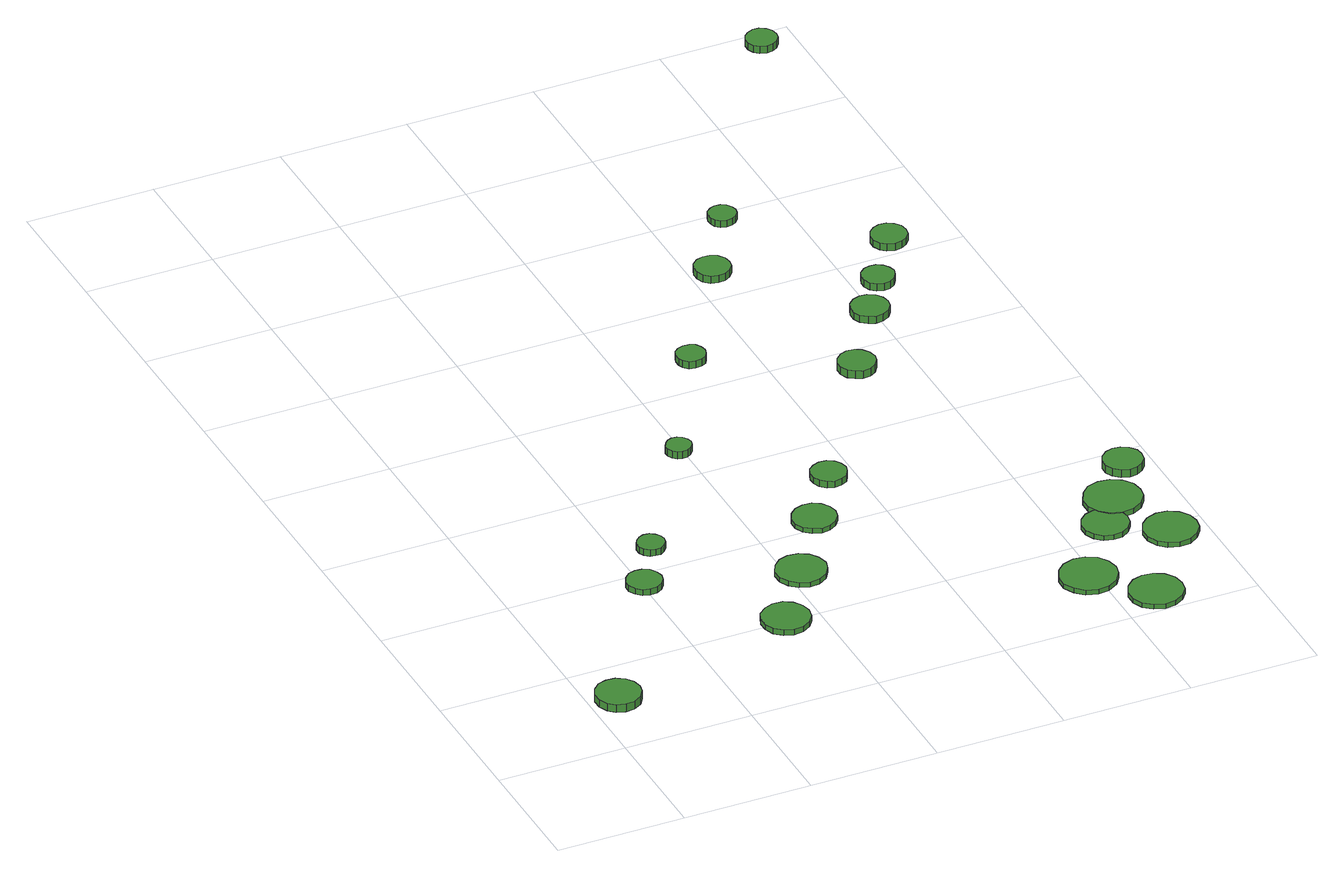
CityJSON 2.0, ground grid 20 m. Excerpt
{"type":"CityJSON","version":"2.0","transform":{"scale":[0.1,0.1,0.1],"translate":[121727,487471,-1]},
"CityObjects":{
"tree1":{"type":"SolitaryVegetationObject","attributes":{"function":"something"},"geometry":[{"type":"MultiSurface","lod":"1","boundaries":[[[0,1,2,3,4,5,6,7,8,9,10,11,12,13,14]],[[15,16,17,18,19,20,21,22,23,24,25,26,27,28,29]],[[0,29,28,1]],[[1,28,27,2]],[[2,27,26,3]],[[3,26,25,4]],[[4,25,24,5]],[[5,24,23,6]],[[6,23,22,7]],[[7,22,21,8]],[[8,21,20,9]],[[9,20,19,10]],[[10,19,18,11]],[[11,18,17,12]],[[12,17,16,13]],[[13,16,15,14]],[[14,15,29,0]]]}]},
"tree2":{"type":"SolitaryVegetationObject","attributes":{"function":"something"},"geometry":[{"type":"MultiSurface","lod":"1","boundaries":[[[30,31,32,33,34,35,36,37,38,39,40,41,42,43,44]],[[45,46,47,48,49,50,51,52,53,54,55,56,57,58,59]],[[30,59,58,31]],[[31,58,57,32]],[[32,57,56,33]],[[33,56,55,34]],[[34,55,54,35]],[[35,54,53,36]],[[36,53,52,37]],[[37,52,51,38]],[[38,51,50,39]],[[39,50,49,40]],[[40,49,48,41]],[[41,48,47,42]],[[42,47,46,43]],[[43,46,45,44]],[[44,45,59,30]]]}]},
"tree3":{"type":"SolitaryVegetationObject","attributes":{"function":"something"},"geometry":[{"type":"MultiSurface","lod":"1","boundaries":[[[60,61,62,63,64,65,66,67,68,69,70,71,72,73,74]],[[75,76,77,78,79,80,81,82,83,84,85,86,87,88,89]],[[60,89,88,61]],[[61,88,87,62]],[[62,87,86,63]],[[63,86,85,64]],[[64,85,84,65]],[[65,84,83,66]],[[66,83,82,67]],[[67,82,81,68]],[[68,81,80,69]],[[69,80,79,70]],[[70,79,78,71]],[[71,78,77,72]],[[72,77,76,73]],[[73,76,75,74]],[[74,75,89,60]]]}]},
"tree4":{"type":"SolitaryVegetationObject","attributes":{"function":"something"},"geometry":[{"type":"MultiSurface","lod":"1","boundaries":[[[90,91,92,93,94,95,96,97,98,99,100,101,102,103,104]],[[105,106,107,108,109,110,111,112,113,114,115,116,117,118,119]],[[90,119,118,91]],[[91,118,117,92]],[[92,117,116,93]],[[93,116,115,94]],[[94,115,114,95]],[[95,114,113,96]],[[96,113,112,97]],[[97,112,111,98]],[[98,111,110,99]],[[99,110,109,100]],[[100,109,108,101]],[[101,108,107,102]],[[102,107,106,103]],[[103,106,105,104]],[[104,105,119,90]]]}]},
"tree5":{"type":"SolitaryVegetationObject","attributes":{"function":"something"},"geometry":[{"type":"MultiSurface","lod":"1","boundaries":[[[120,121,122,123,124,125,126,127,128,129,130,131,132,133,134]],[[135,136,137,138,139,140,141,142,143,144,145,146,147,148,149]],[[120,149,148,121]],[[121,148,147,122]],[[122,147,146,123]],[[123,146,145,124]],[[124,145,144,125]],[[125,144,143,126]],[[126,143,142,127]],[[127,142,141,128]],[[128,141,140,129]],[[129,140,139,130]],[[130,139,138,131]],[[131,138,137,132]],[[132,137,136,133]],[[133,136,135,134]],[[134,135,149,120]]]}]},
"tree6":{"type":"SolitaryVegetationObject","attributes":{"function":"something"},"geometry":[{"type":"MultiSurface","lod":"1","boundaries":[[[150,151,152,153,154,155,156,157,158,159,160,161,162,163,164]],[[165,166,167,168,169,170,171,172,173,174,175,176,177,178,179]],[[150,179,178,151]],[[151,178,177,152]],[[152,177,176,153]],[[153,176,175,154]],[[154,175,174,155]],[[155,174,173,156]],[[156,173,172,157]],[[157,172,171,158]],[[158,171,170,159]],[[159,170,169,160]],[[160,169,168,161]],[[161,168,167,162]],[[162,167,166,163]],[[163,166,165,164]],[[164,165,179,150]]]}]},
"tree7":{"type":"SolitaryVegetationObject","attributes":{"function":"something"},"geometry":[{"type":"MultiSurface","lod":"1","boundaries":[[[180,181,182,183,184,185,186,187,188,189,190,191,192,193,194]],[[195,196,197,198,199,200,201,202,203,204,205,206,207,208,209]],[[180,209,208,181]],[[181,208,207,182]],[[182,207,206,183]],[[183,206,205,184]],[[184,205,204,185]],[[185,204,203,186]],[[186,203,202,187]],[[187,202,201,188]],[[188,201,200,189]],[[189,200,199,190]],[[190,199,198,191]],[[191,198,197,192]],[[192,197,196,193]],[[193,196,195,194]],[[194,195,209,180]]]}]},
"tree8":{"type":"SolitaryVegetationObject","attributes":{"function":"something"},"geometry":[{"type":"MultiSurface","lod":"1","boundaries":[[[210,211,212,213,214,215,216,217,218,219,220,221,222,223,224]],[[225,226,227,228,229,230,231,232,233,234,235,236,237,238,239]],[[210,239,238,211]],[[211,238,237,212]],[[212,237,236,213]],[[213,236,235,214]],[[214,235,234,215]],[[215,234,233,216]],[[216,233,232,217]],[[217,232,231,218]],[[218,231,230,219]],[[219,230,229,220]],[[220,229,228,221]],[[221,228,227,222]],[[222,227,226,223]],[[223,226,225,224]],[[224,225,239,210]]]}]},
"tree9":{"type":"SolitaryVegetationObject","attributes":{"function":"something"},"geometry":[{"type":"MultiSurface","lod":"1","boundaries":[[[240,241,242,243,244,245,246,247,248,249,250,251,252,253,254]],[[255,256,257,258,259,260,261,262,263,264,265,266,267,268,269]],[[240,269,268,241]],[[241,268,267,242]],[[242,267,266,243]],[[243,266,265,244]],[[244,265,264,245]],[[245,264,263,246]],[[246,263,262,247]],[[247,262,261,248]],[[248,261,260,249]],[[249,260,259,250]],[[250,259,258,251]],[[251,258,257,252]],[[252,257,256,253]],[[253,256,255,254]],[[254,255,269,240]]]}]},
"tree10":{"type":"SolitaryVegetationObject","attributes":{"function":"something"},"geometry":[{"type":"MultiSurface","lod":"1","boundaries":[[[270,271,272,273,274,275,276,277,278,279,280,281,282,283,284]],[[285,286,287,288,289,290,291,292,293,294,295,296,297,298,299]],[[270,299,298,271]],[[271,298,297,272]],[[272,297,296,273]],[[273,296,295,274]],[[274,295,294,275]],[[275,294,293,276]],[[276,293,292,277]],[[277,292,291,278]],[[278,291,290,279]],[[279,290,289,280]],[[280,289,288,281]],[[281,288,287,282]],[[282,287,286,283]],[[283,286,285,284]],[[284,285,299,270]]]}]},
"tree11":{"type":"SolitaryVegetationObject","attributes":{"function":"something"},"geometry":[{"type":"MultiSurface","lod":"1","boundaries":[[[300,301,302,303,304,305,306,307,308,309,310,311,312,313,314]],[[315,316,317,318,319,320,321,322,323,324,325,326,327,328,329]],[[300,329,328,301]],[[301,328,327,302]],[[302,327,326,303]],[[303,326,325,304]],[[304,325,324,305]],[[305,324,323,306]],[[306,323,322,307]],[[307,322,321,308]],[[308,321,320,309]],[[309,320,319,310]],[[310,319,318,311]],[[311,318,317,312]],[[312,317,316,313]],[[313,316,315,314]],[[314,315,329,300]]]}]},
"tree12":{"type":"SolitaryVegetationObject","attributes":{"function":"something"},"geometry":[{"type":"MultiSurface","lod":"1","boundaries":[[[330,331,332,333,334,335,336,337,338,339,340,341,342,343,344]],[[345,346,347,348,349,350,351,352,353,354,355,356,357,358,359]],[[330,359,358,331]],[[331,358,357,332]],[[332,357,356,333]],[[333,356,355,334]],[[334,355,354,335]],[[335,354,353,336]],[[336,353,352,337]],[[337,352,351,338]],[[338,351,350,339]],[[339,350,349,340]],[[340,349,348,341]],[[341,348,347,342]],[[342,347,346,343]],[[343,346,345,344]],[[344,345,359,330]]]}]},
"tree13":{"type":"SolitaryVegetationObject","attributes":{"function":"something"},"geometry":[{"type":"MultiSurface","lod":"1","boundaries":[[[360,361,362,363,364,365,366,367,368,369,370,371,372,373,374]],[[375,376,377,378,379,380,381,382,383,384,385,386,387,388,389]],[[360,389,388,361]],[[361,388,387,362]],[[362,387,386,363]],[[363,386,385,364]],[[364,385,384,365]],[[365,384,383,366]],[[366,383,382,367]],[[367,382,381,368]],[[368,381,380,369]],[[369,380,379,370]],[[370,379,378,371]],[[371,378,377,372]],[[372,377,376,373]],[[373,376,375,374]],[[374,375,389,360]]]}]},
"tree14":{"type":"SolitaryVegetationObject","attributes":{"function":"something"},"geometry":[{"type":"MultiSurface","lod":"1","boundaries":[[[390,391,392,393,394,395,396,397,398,399,400,401,402,403,404]],[[405,406,407,408,409,410,411,412,413,414,415,416,417,418,419]],[[390,419,418,391]],[[391,418,417,392]],[[392,417,416,393]],[[393,416,415,394]],[[394,415,414,395]],[[395,414,413,396]],[[396,413,412,397]],[[397,412,411,398]],[[398,411,410,399]],[[399,410,409,400]],[[400,409,408,401]],[[401,408,407,402]],[[402,407,406,403]],[[403,406,405,404]],[[404,405,419,390]]]}]},
"tree15":{"type":"SolitaryVegetationObject","attributes":{"function":"something"},"geometry":[{"type":"MultiSurface","lod":"1","boundaries":[[[420,421,422,423,424,425,426,427,428,429,430,431,432,433,434]],[[435,436,437,438,439,440,441,442,443,444,445,446,447,448,449]],[[420,449,448,421]],[[421,448,447,422]],[[422,447,446,423]],[[423,446,445,424]],[[424,445,444,425]],[[425,444,443,426]],[[426,443,442,427]],[[427,442,441,428]],[[428,441,440,429]],[[429,440,439,430]],[[430,439,438,431]],[[431,438,437,432]],[[432,437,436,433]],[[433,436,435,434]],[[434,435,449,420]]]}]},
"tree16":{"type":"SolitaryVegetationObject","attributes":{"function":"something"},"geometry":[{"type":"MultiSurface","lod":"1","boundaries":[[[450,451,452,453,454,455,456,457,458,459,460,461,462,463,464]],[[465,466,467,468,469,470,471,472,473,474,475,476,477,478,479]],[[450,479,478,451]],[[451,478,477,452]],[[452,477,476,453]],[[453,476,475,454]],[[454,475,474,455]],[[455,474,473,456]],[[456,473,472,457]],[[457,472,471,458]],[[458,471,470,459]],[[459,470,469,460]],[[460,469,468,461]],[[461,468,467,462]],[[462,467,466,463]],[[463,466,465,464]],[[464,465,479,450]]]}]},
"tree17":{"type":"SolitaryVegetationObject","attributes":{"function":"something"},"geometry":[{"type":"MultiSurface","lod":"1","boundaries":[[[480,481,482,483,484,485,486,487,488,489,490,491,492,493,494]],[[495,496,497,498,499,500,501,502,503,504,505,506,507,508,509]],[[480,509,508,481]],[[481,508,507,482]],[[482,507,506,483]],[[483,506,505,484]],[[484,505,504,485]],[[485,504,503,486]],[[486,503,502,487]],[[487,502,501,488]],[[488,501,500,489]],[[489,500,499,490]],[[490,499,498,491]],[[491,498,497,492]],[[492,497,496,493]],[[493,496,495,494]],[[494,495,509,480]]]}]},
"tree18":{"type":"SolitaryVegetationObject","attributes":{"function":"something"},"geometry":[{"type":"MultiSurface","lod":"1","boundaries":[[[510,511,512,513,514,515,516,517,518,519,520,521,522,523,524]],[[525,526,527,528,529,530,531,532,533,534,535,536,537,538,539]],[[510,539,538,511]],[[511,538,537,512]],[[512,537,536,513]],[[513,536,535,514]],[[514,535,534,515]],[[515,534,533,516]],[[516,533,532,517]],[[517,532,531,518]],[[518,531,530,519]],[[519,530,529,520]],[[520,529,528,521]],[[521,528,527,522]],[[522,527,526,523]],[[523,526,525,524]],[[524,525,539,510]]]}]},
"tree19":{"type":"SolitaryVegetationObject","attributes":{"function":"something"},"geometry":[{"type":"MultiSurface","lod":"1","boundaries":[[[540,541,542,543,544,545,546,547,548,549,550,551,552,553,554]],[[555,556,557,558,559,560,561,562,563,564,565,566,567,568,569]],[[540,569,568,541]],[[541,568,567,542]],[[542,567,566,543]],[[543,566,565,544]],[[544,565,564,545]],[[545,564,563,546]],[[546,563,562,547]],[[547,562,561,548]],[[548,561,560,549]],[[549,560,559,550]],[[550,559,558,551]],[[551,558,557,552]],[[552,557,556,553]],[[553,556,555,554]],[[554,555,569,540]]]}]},
"tree20":{"type":"SolitaryVegetationObject","attributes":{"function":"something"},"geometry":[{"type":"MultiSurface","lod":"1","boundaries":[[[570,571,572,573,574,575,576,577,578,579,580,581,582,583,584]],[[585,586,587,588,589,590,591,592,593,594,595,596,597,598,599]],[[570,599,598,571]],[[571,598,597,572]],[[572,597,596,573]],[[573,596,595,574]],[[574,595,594,575]],[[575,594,593,576]],[[576,593,592,577]],[[577,592,591,578]],[[578,591,590,579]],[[579,590,589,580]],[[580,589,588,581]],[[581,588,587,582]],[[582,587,586,583]],[[583,586,585,584]],[[584,585,599,570]]]}]},
"tree21":{"type":"SolitaryVegetationObject","attributes":{"function":"something"},"geometry":[{"type":"MultiSurface","lod":"1","boundaries":[[[600,601,602,603,604,605,606,607,608,609,610,611,612,613,614]],[[615,616,617,618,619,620,621,622,623,624,625,626,627,628,629]],[[600,629,628,601]],[[601,628,627,602]],[[602,627,626,603]],[[603,626,625,604]],[[604,625,624,605]],[[605,624,623,606]],[[606,623,622,607]],[[607,622,621,608]],[[608,621,620,609]],[[609,620,619,610]],[[610,619,618,611]],[[611,618,617,612]],[[612,617,616,613]],[[613,616,615,614]],[[614,615,629,600]]]}]},
"tree22":{"type":"SolitaryVegetationObject","attributes":{"function":"something"},"geometry":[{"type":"MultiSurface","lod":"1","boundaries":[[[630,631,632,633,634,635,636,637,638,639,640,641,642,643,644]],[[645,646,647,648,649,650,651,652,653,654,655,656,657,658,659]],[[630,659,658,631]],[[631,658,657,632]],[[632,657,656,633]],[[633,656,655,634]],[[634,655,654,635]],[[635,654,653,636]],[[636,653,652,637]],[[637,652,651,638]],[[638,651,650,639]],[[639,650,649,640]],[[640,649,648,641]],[[641,648,647,642]],[[642,647,646,643]],[[643,646,645,644]],[[644,645,659,630]]]}]}
},
"vertices":[
[78,117,21],[75,131,21],[67,142,21],[54,150,21],[40,151,21],[26,147,21],[16,137,21],[10,124,21],[10,110,21],[16,96,21],[26,87,21],[40,82,21],[54,84,21],[67,91,21],[75,103,21],[75,103,8],[67,91,8],[54,84,8],[40,82,8],[26,87,8],[16,96,8],[10,110,8],[10,124,8],[16,137,8],[26,147,8],[40,151,8],[54,150,8],[67,142,8],[75,131,8],[78,117,8],
[230,370,17],[227,381,17],[221,391,17],[211,396,17],[200,397,17],[189,394,17],[181,386,17],[176,376,17],[176,365,17],[181,355,17],[189,347,17],[200,344,17],[211,345,17],[221,350,17],[227,359,17],[227,359,7],[221,350,7],[211,345,7],[200,344,7],[189,347,7],[181,355,7],[176,365,7],[176,376,7],[181,386,7],[189,394,7],[200,397,7],[211,396,7],[221,391,7],[227,381,7],[230,370,7],
[273,454,18],[271,462,18],[266,469,18],[259,474,18],[250,475,18],[242,472,18],[235,466,18],[231,458,18],[231,449,18],[235,441,18],[242,435,18],[250,433,18],[259,433,18],[266,438,18],[271,445,18],[271,445,7],[266,438,7],[259,433,7],[250,433,7],[242,435,7],[235,441,7],[231,449,7],[231,458,7],[235,466,7],[242,472,7],[250,475,7],[259,474,7],[266,469,7],[271,462,7],[273,454,7],
[384,200,16],[381,215,16],[372,228,16],[359,236,16],[343,237,16],[329,232,16],[317,222,16],[311,208,16],[311,193,16],[317,178,16],[329,168,16],[343,163,16],[359,165,16],[372,173,16],[381,185,16],[381,185,7],[372,173,7],[359,165,7],[343,163,7],[329,168,7],[317,178,7],[311,193,7],[311,208,7],[317,222,7],[329,232,7],[343,237,7],[359,236,7],[372,228,7],[381,215,7],[384,200,7],
[459,304,15],[455,320,15],[446,333,15],[432,341,15],[416,343,15],[401,338,15],[389,327,15],[382,312,15],[382,296,15],[389,282,15],[401,271,15],[416,266,15],[432,268,15],[446,276,15],[455,289,15],[455,289,7],[446,276,7],[432,268,7],[416,266,7],[401,271,7],[389,282,7],[382,296,7],[382,312,7],[389,327,7],[401,338,7],[416,343,7],[432,341,7],[446,333,7],[455,320,7],[459,304,7],
[410,656,25],[408,664,25],[403,671,25],[396,675,25],[388,676,25],[381,673,25],[375,668,25],[371,660,25],[371,652,25],[375,645,25],[381,639,25],[388,637,25],[396,638,25],[403,642,25],[408,648,25],[408,648,13],[403,642,13],[396,638,13],[388,637,13],[381,639,13],[375,645,13],[371,652,13],[371,660,13],[375,668,13],[381,673,13],[388,676,13],[396,675,13],[403,671,13],[408,664,13],[410,656,13],
[528,420,15],[525,433,15],[517,445,15],[505,452,15],[491,453,15],[478,449,15],[467,439,15],[461,427,15],[461,413,15],[467,400,15],[478,391,15],[491,386,15],[505,388,15],[517,395,15],[525,406,15],[525,406,7],[517,395,7],[505,388,7],[491,386,7],[478,391,7],[467,400,7],[461,413,7],[461,427,7],[467,439,7],[478,449,7],[491,453,7],[505,452,7],[517,445,7],[525,433,7],[528,420,7],
[588,513,18],[585,524,18],[579,533,18],[569,539,18],[557,540,18],[547,536,18],[538,529,18],[534,518,18],[534,507,18],[538,497,18],[547,489,18],[557,485,18],[569,487,18],[579,492,18],[585,502,18],[585,502,7],[579,492,7],[569,487,7],[557,485,7],[547,489,7],[538,497,7],[534,507,7],[534,518,7],[538,529,7],[547,536,7],[557,540,7],[569,539,7],[579,533,7],[585,524,7],[588,513,7],
[530,867,23],[528,876,23],[523,884,23],[515,888,23],[505,889,23],[496,886,23],[489,880,23],[486,872,23],[486,862,23],[489,854,23],[496,847,23],[505,845,23],[515,846,23],[523,850,23],[528,858,23],[528,858,11],[523,850,11],[515,846,11],[505,845,11],[496,847,11],[489,854,11],[486,862,11],[486,872,11],[489,880,11],[496,886,11],[505,889,11],[515,888,11],[523,884,11],[528,876,11],[530,867,11],
[831,118,15],[827,136,15],[817,151,15],[801,160,15],[783,162,15],[765,156,15],[752,144,15],[744,127,15],[744,109,15],[752,93,15],[765,80,15],[783,75,15],[801,77,15],[817,86,15],[827,101,15],[827,101,7],[817,86,7],[801,77,7],[783,75,7],[765,80,7],[752,93,7],[744,109,7],[744,127,7],[752,144,7],[765,156,7],[783,162,7],[801,160,7],[817,151,7],[827,136,7],[831,118,7],
[899,41,15],[896,58,15],[886,72,15],[871,80,15],[854,82,15],[838,77,15],[825,65,15],[818,50,15],[818,33,15],[825,17,15],[838,6,15],[854,0,15],[871,2,15],[886,11,15],[896,24,15],[896,24,7],[886,11,7],[871,2,7],[854,0,7],[838,6,7],[825,17,7],[818,33,7],[818,50,7],[825,65,7],[838,77,7],[854,82,7],[871,80,7],[886,72,7],[896,58,7],[899,41,7],
[901,229,15],[898,244,15],[889,256,15],[877,263,15],[862,264,15],[848,260,15],[837,250,15],[831,237,15],[831,222,15],[837,208,15],[848,198,15],[862,194,15],[877,195,15],[889,203,15],[898,215,15],[898,215,7],[889,203,7],[877,195,7],[862,194,7],[848,198,7],[837,208,7],[831,222,7],[831,237,7],[837,250,7],[848,260,7],[862,264,7],[877,263,7],[889,256,7],[898,244,7],[901,229,7],
[742,745,26],[739,757,26],[732,767,26],[722,773,26],[710,774,26],[699,770,26],[690,762,26],[685,751,26],[685,739,26],[690,728,26],[699,721,26],[710,717,26],[722,718,26],[732,724,26],[739,734,26],[739,734,13],[732,724,13],[722,718,13],[710,717,13],[699,721,13],[690,728,13],[685,739,13],[685,751,13],[690,762,13],[699,770,13],[710,774,13],[722,773,13],[732,767,13],[739,757,13],[742,745,13],
[661,1065,19],[659,1076,19],[652,1086,19],[642,1091,19],[631,1092,19],[620,1089,19],[611,1081,19],[607,1071,19],[607,1059,19],[611,1049,19],[620,1041,19],[631,1038,19],[642,1039,19],[652,1045,19],[659,1054,19],[659,1054,7],[652,1045,7],[642,1039,7],[631,1038,7],[620,1041,7],[611,1049,7],[607,1059,7],[607,1071,7],[611,1081,7],[620,1089,7],[631,1092,7],[642,1091,7],[652,1086,7],[659,1076,7],[661,1065,7],
[947,284,16],[944,302,16],[933,317,16],[917,326,16],[899,328,16],[881,323,16],[868,310,16],[860,294,16],[860,275,16],[868,259,16],[881,246,16],[899,241,16],[917,243,16],[933,252,16],[944,267,16],[944,267,7],[933,252,7],[917,243,7],[899,241,7],[881,246,7],[868,259,7],[860,275,7],[860,294,7],[868,310,7],[881,323,7],[899,328,7],[917,326,7],[933,317,7],[944,302,7],[947,284,7],
[986,179,15],[983,195,15],[973,209,15],[958,218,15],[941,220,15],[924,214,15],[912,203,15],[905,187,15],[905,170,15],[912,154,15],[924,143,15],[941,137,15],[958,139,15],[973,148,15],[983,162,15],[983,162,7],[973,148,7],[958,139,7],[941,137,7],[924,143,7],[912,154,7],[905,170,7],[905,187,7],[912,203,7],[924,214,7],[941,220,7],[958,218,7],[973,209,7],[983,195,7],[986,179,7],
[824,876,19],[821,888,19],[814,898,19],[803,904,19],[791,905,19],[780,901,19],[771,893,19],[766,882,19],[766,870,19],[771,859,19],[780,851,19],[791,847,19],[803,848,19],[814,854,19],[821,864,19],[821,864,7],[814,854,7],[803,848,7],[791,847,7],[780,851,7],[771,859,7],[766,870,7],[766,882,7],[771,893,7],[780,901,7],[791,905,7],[803,904,7],[814,898,7],[821,888,7],[824,876,7],
[726,1184,19],[724,1192,19],[719,1200,19],[711,1204,19],[702,1205,19],[694,1202,19],[687,1196,19],[684,1188,19],[684,1179,19],[687,1171,19],[694,1165,19],[702,1163,19],[711,1164,19],[719,1168,19],[724,1175,19],[724,1175,8],[719,1168,8],[711,1164,8],[702,1163,8],[694,1165,8],[687,1171,8],[684,1179,8],[684,1188,8],[687,1196,8],[694,1202,8],[702,1205,8],[711,1204,8],[719,1200,8],[724,1192,8],[726,1184,8],
[983,358,23],[981,370,23],[973,380,23],[962,386,23],[950,388,23],[938,384,23],[928,375,23],[923,364,23],[923,351,23],[928,340,23],[938,331,23],[950,327,23],[962,329,23],[973,335,23],[981,345,23],[981,345,10],[973,335,10],[962,329,10],[950,327,10],[938,331,10],[928,340,10],[923,351,10],[923,364,10],[928,375,10],[938,384,10],[950,388,10],[962,386,10],[973,380,10],[981,370,10],[983,358,10],
[866,946,18],[863,956,18],[857,965,18],[848,970,18],[838,971,18],[828,968,18],[820,961,18],[816,951,18],[816,941,18],[820,931,18],[828,924,18],[838,921,18],[848,922,18],[857,927,18],[863,936,18],[863,936,6],[857,927,6],[848,922,6],[838,921,6],[828,924,6],[820,931,6],[816,941,6],[816,951,6],[820,961,6],[828,968,6],[838,971,6],[848,970,6],[857,965,6],[863,956,6],[866,946,6],
[926,1036,18],[924,1047,18],[917,1056,18],[907,1062,18],[896,1063,18],[885,1059,18],[877,1052,18],[872,1041,18],[872,1030,18],[877,1019,18],[885,1012,18],[896,1008,18],[907,1010,18],[917,1015,18],[924,1024,18],[924,1024,6],[917,1015,6],[907,1010,6],[896,1008,6],[885,1012,6],[877,1019,6],[872,1030,6],[872,1041,6],[877,1052,6],[885,1059,6],[896,1063,6],[907,1062,6],[917,1056,6],[924,1047,6],[926,1036,6],
[968,1565,25],[966,1575,25],[960,1583,25],[951,1588,25],[942,1589,25],[932,1585,25],[925,1579,25],[921,1570,25],[921,1560,25],[925,1551,25],[932,1544,25],[942,1541,25],[951,1542,25],[960,1547,25],[966,1555,25],[966,1555,13],[960,1547,13],[951,1542,13],[942,1541,13],[932,1544,13],[925,1551,13],[921,1560,13],[921,1570,13],[925,1579,13],[932,1585,13],[942,1589,13],[951,1588,13],[960,1583,13],[966,1575,13],[968,1565,13]
]}
